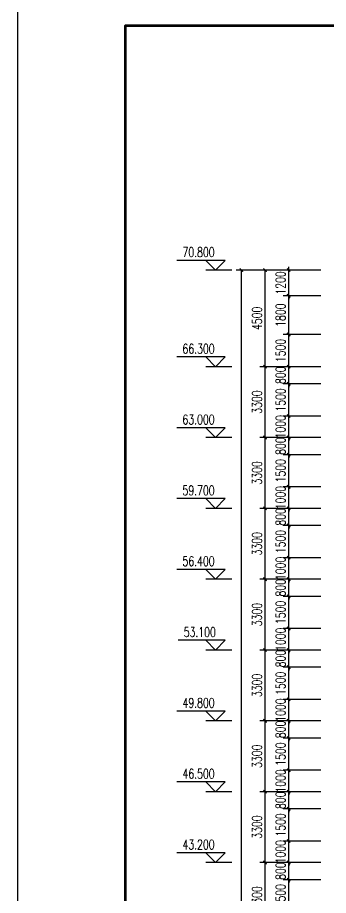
# Model space of a CAD drawing. Extents: x -1 to 1050000, y -900000 to 0.
# Drawn here: x 420000 to 434468, y -103715 to -62817 of the extents above; entities that cross this region are included whole.
import ezdxf

# ---------------------------------------------------------------- set-up
doc = ezdxf.new("R2010")
doc.units = 0
doc.header["$LTSCALE"] = 1000
doc.header["$MEASUREMENT"] = 0
for name, color, linetype in [('DIM_ELEV', 3, 'Continuous'), ('G-ANNO-TTLB-THIN', 151, 'Continuous'), ('PUB_DIM', 3, 'Continuous'), ('PUB_TEXT', 7, 'Continuous')]:
    doc.layers.add(name, color=color, linetype=linetype)
doc.layers.add('G-ANNO-TTLB-WIDE', color=214, linetype='Continuous', lineweight=100)
doc.styles.add('_TCH_DIM', font='SIMPLEX', dxfattribs={"bigfont": 'GBCBIG'})
doc.styles.add('_TCH_DIM_T3', font='SIMPLEX', dxfattribs={"width": 0.705882, "bigfont": 'GBCBIG'})
doc.dimstyles.new('_TCH_ARCH&&100', dxfattribs={"dimtxt": 297.5, "dimasz": 100, "dimexe": 250, "dimexo": 300, "dimgap": 126.25, "dimtad": 1, "dimdec": 0, "dimzin": 0, "dimdsep": 46, "dimtxsty": '_TCH_DIM_T3', "dimblk": 'ARCHTICK', "dimcen": 0.09, "dimclrt": 7, "dimazin": 2, "dimtfac": 1, "dimtdec": 0, "dimtix": 1, "dimtmove": 2, "dimatfit": 3, "dimfxl": 1, "dimtolj": 1, "dimtzin": 0, "dimarcsym": 0})

# ---------------------------------------------------------------- blocks, each defined once
blk = doc.blocks.new('_ArchTick')
at = {"color": 0, "linetype": 'ByBlock', "const_width": 0.4}
blk.add_lwpolyline([(-0.5, -0.5), (0.5, 0.5)], dxfattribs=at)
blk = doc.blocks.new('*D450')
at = {"layer": 'Defpoints', "color": 0, "transparency": 16777216}
for p in [(432618, -102981), (434418, -102981), (434418, -104481)]:
    blk.add_point(p, dxfattribs=at)
at = {"layer": 'PUB_DIM', "color": 0, "lineweight": -2, "transparency": 16777216}
for p, q in [((434118, -102981), (432368, -102981)), ((432618, -104481), (432618, -102981)), ((434118, -104481), (432368, -104481))]:
    blk.add_line(p, q, dxfattribs=at)
at = {"layer": 'PUB_DIM', "color": 0, "lineweight": -2, "transparency": 16777216, "xscale": 150, "yscale": 150, "zscale": 150}
for p, rotation in [((432618, -102981), 90), ((432618, -104481), 270)]:
    blk.add_blockref('_ArchTick', p, dxfattribs=dict(at, rotation=rotation))
at = {"layer": 'PUB_DIM', "color": 7, "transparency": 16777216, "insert": (432243, -103731), "char_height": 450, "attachment_point": 5, "rotation": 90, "style": '_TCH_DIM_T3'}
blk.add_mtext('\\A1;1500', dxfattribs=at)
blk = doc.blocks.new('*D451')
at = {"layer": 'Defpoints', "color": 0, "transparency": 16777216}
for p in [(432618, -102181), (434418, -102181), (434418, -102981)]:
    blk.add_point(p, dxfattribs=at)
at = {"layer": 'PUB_DIM', "color": 0, "lineweight": -2, "transparency": 16777216}
for p, q in [((434118, -102181), (432368, -102181)), ((432618, -102181), (432618, -102031)), ((432618, -102981), (432618, -102181)), ((434118, -102981), (432368, -102981)), ((432618, -102981), (432618, -103131))]:
    blk.add_line(p, q, dxfattribs=at)
at = {"layer": 'PUB_DIM', "color": 0, "lineweight": -2, "transparency": 16777216, "xscale": 150, "yscale": 150, "zscale": 150}
for p, rotation in [((432618, -102181), 270), ((432618, -102981), 90)]:
    blk.add_blockref('_ArchTick', p, dxfattribs=dict(at, rotation=rotation))
at = {"layer": 'PUB_DIM', "color": 7, "transparency": 16777216, "insert": (432243, -102581), "char_height": 450, "attachment_point": 5, "rotation": 90, "style": '_TCH_DIM_T3'}
blk.add_mtext('\\A1;800', dxfattribs=at)
blk = doc.blocks.new('*D452')
at = {"layer": 'Defpoints', "color": 0, "transparency": 16777216}
for p in [(432618, -101181), (434418, -101181), (434418, -102181)]:
    blk.add_point(p, dxfattribs=at)
at = {"layer": 'PUB_DIM', "color": 0, "lineweight": -2, "transparency": 16777216}
for p, q in [((434118, -101181), (432368, -101181)), ((432618, -101181), (432618, -101031)), ((432618, -102181), (432618, -101181)), ((434118, -102181), (432368, -102181)), ((432618, -102181), (432618, -102331))]:
    blk.add_line(p, q, dxfattribs=at)
at = {"layer": 'PUB_DIM', "color": 0, "lineweight": -2, "transparency": 16777216, "xscale": 150, "yscale": 150, "zscale": 150}
for p, rotation in [((432618, -101181), 270), ((432618, -102181), 90)]:
    blk.add_blockref('_ArchTick', p, dxfattribs=dict(at, rotation=rotation))
at = {"layer": 'PUB_DIM', "color": 7, "transparency": 16777216, "insert": (432243, -101681), "char_height": 450, "attachment_point": 5, "rotation": 90, "style": '_TCH_DIM_T3'}
blk.add_mtext('\\A1;1000', dxfattribs=at)
blk = doc.blocks.new('*D453')
at = {"layer": 'Defpoints', "color": 0, "transparency": 16777216}
for p in [(432618, -99681), (434418, -99681), (434418, -101181)]:
    blk.add_point(p, dxfattribs=at)
at = {"layer": 'PUB_DIM', "color": 0, "lineweight": -2, "transparency": 16777216}
for p, q in [((434118, -99681), (432368, -99681)), ((432618, -101181), (432618, -99681)), ((434118, -101181), (432368, -101181))]:
    blk.add_line(p, q, dxfattribs=at)
at = {"layer": 'PUB_DIM', "color": 0, "lineweight": -2, "transparency": 16777216, "xscale": 150, "yscale": 150, "zscale": 150}
for p, rotation in [((432618, -99681), 90), ((432618, -101181), 270)]:
    blk.add_blockref('_ArchTick', p, dxfattribs=dict(at, rotation=rotation))
at = {"layer": 'PUB_DIM', "color": 7, "transparency": 16777216, "insert": (432243, -100431), "char_height": 450, "attachment_point": 5, "rotation": 90, "style": '_TCH_DIM_T3'}
blk.add_mtext('\\A1;1500', dxfattribs=at)
blk = doc.blocks.new('*D454')
at = {"layer": 'Defpoints', "color": 0, "transparency": 16777216}
for p in [(432618, -98881), (434418, -98881), (434418, -99681)]:
    blk.add_point(p, dxfattribs=at)
at = {"layer": 'PUB_DIM', "color": 0, "lineweight": -2, "transparency": 16777216}
for p, q in [((434118, -98881), (432368, -98881)), ((432618, -98881), (432618, -98731)), ((432618, -99681), (432618, -98881)), ((434118, -99681), (432368, -99681)), ((432618, -99681), (432618, -99831))]:
    blk.add_line(p, q, dxfattribs=at)
at = {"layer": 'PUB_DIM', "color": 0, "lineweight": -2, "transparency": 16777216, "xscale": 150, "yscale": 150, "zscale": 150}
for p, rotation in [((432618, -98881), 270), ((432618, -99681), 90)]:
    blk.add_blockref('_ArchTick', p, dxfattribs=dict(at, rotation=rotation))
at = {"layer": 'PUB_DIM', "color": 7, "transparency": 16777216, "insert": (432243, -99281), "char_height": 450, "attachment_point": 5, "rotation": 90, "style": '_TCH_DIM_T3'}
blk.add_mtext('\\A1;800', dxfattribs=at)
blk = doc.blocks.new('*D455')
at = {"layer": 'Defpoints', "color": 0, "transparency": 16777216}
for p in [(432618, -97881), (434418, -97881), (434418, -98881)]:
    blk.add_point(p, dxfattribs=at)
at = {"layer": 'PUB_DIM', "color": 0, "lineweight": -2, "transparency": 16777216}
for p, q in [((432618, -97881), (432618, -97731)), ((434118, -97881), (432368, -97881)), ((432618, -98881), (432618, -97881)), ((434118, -98881), (432368, -98881)), ((432618, -98881), (432618, -99031))]:
    blk.add_line(p, q, dxfattribs=at)
at = {"layer": 'PUB_DIM', "color": 0, "lineweight": -2, "transparency": 16777216, "xscale": 150, "yscale": 150, "zscale": 150}
for p, rotation in [((432618, -97881), 270), ((432618, -98881), 90)]:
    blk.add_blockref('_ArchTick', p, dxfattribs=dict(at, rotation=rotation))
at = {"layer": 'PUB_DIM', "color": 7, "transparency": 16777216, "insert": (432243, -98381), "char_height": 450, "attachment_point": 5, "rotation": 90, "style": '_TCH_DIM_T3'}
blk.add_mtext('\\A1;1000', dxfattribs=at)
blk = doc.blocks.new('*D456')
at = {"layer": 'Defpoints', "color": 0, "transparency": 16777216}
for p in [(432618, -96381), (434418, -96381), (434418, -97881)]:
    blk.add_point(p, dxfattribs=at)
at = {"layer": 'PUB_DIM', "color": 0, "lineweight": -2, "transparency": 16777216}
for p, q in [((434118, -96381), (432368, -96381)), ((432618, -97881), (432618, -96381)), ((434118, -97881), (432368, -97881))]:
    blk.add_line(p, q, dxfattribs=at)
at = {"layer": 'PUB_DIM', "color": 0, "lineweight": -2, "transparency": 16777216, "xscale": 150, "yscale": 150, "zscale": 150}
for p, rotation in [((432618, -96381), 90), ((432618, -97881), 270)]:
    blk.add_blockref('_ArchTick', p, dxfattribs=dict(at, rotation=rotation))
at = {"layer": 'PUB_DIM', "color": 7, "transparency": 16777216, "insert": (432243, -97131), "char_height": 450, "attachment_point": 5, "rotation": 90, "style": '_TCH_DIM_T3'}
blk.add_mtext('\\A1;1500', dxfattribs=at)
blk = doc.blocks.new('*D457')
at = {"layer": 'Defpoints', "color": 0, "transparency": 16777216}
for p in [(432618, -95581), (434418, -95581), (434418, -96381)]:
    blk.add_point(p, dxfattribs=at)
at = {"layer": 'PUB_DIM', "color": 0, "lineweight": -2, "transparency": 16777216}
for p, q in [((434118, -95581), (432368, -95581)), ((432618, -95581), (432618, -95431)), ((432618, -96381), (432618, -95581)), ((434118, -96381), (432368, -96381)), ((432618, -96381), (432618, -96531))]:
    blk.add_line(p, q, dxfattribs=at)
at = {"layer": 'PUB_DIM', "color": 0, "lineweight": -2, "transparency": 16777216, "xscale": 150, "yscale": 150, "zscale": 150}
for p, rotation in [((432618, -95581), 270), ((432618, -96381), 90)]:
    blk.add_blockref('_ArchTick', p, dxfattribs=dict(at, rotation=rotation))
at = {"layer": 'PUB_DIM', "color": 7, "transparency": 16777216, "insert": (432243, -95981), "char_height": 450, "attachment_point": 5, "rotation": 90, "style": '_TCH_DIM_T3'}
blk.add_mtext('\\A1;800', dxfattribs=at)
blk = doc.blocks.new('*D458')
at = {"layer": 'Defpoints', "color": 0, "transparency": 16777216}
for p in [(432618, -94581), (434418, -94581), (434418, -95581)]:
    blk.add_point(p, dxfattribs=at)
at = {"layer": 'PUB_DIM', "color": 0, "lineweight": -2, "transparency": 16777216}
for p, q in [((432618, -94581), (432618, -94431)), ((434118, -94581), (432368, -94581)), ((432618, -95581), (432618, -94581)), ((434118, -95581), (432368, -95581)), ((432618, -95581), (432618, -95731))]:
    blk.add_line(p, q, dxfattribs=at)
at = {"layer": 'PUB_DIM', "color": 0, "lineweight": -2, "transparency": 16777216, "xscale": 150, "yscale": 150, "zscale": 150}
for p, rotation in [((432618, -94581), 270), ((432618, -95581), 90)]:
    blk.add_blockref('_ArchTick', p, dxfattribs=dict(at, rotation=rotation))
at = {"layer": 'PUB_DIM', "color": 7, "transparency": 16777216, "insert": (432243, -95081), "char_height": 450, "attachment_point": 5, "rotation": 90, "style": '_TCH_DIM_T3'}
blk.add_mtext('\\A1;1000', dxfattribs=at)
blk = doc.blocks.new('*D459')
at = {"layer": 'Defpoints', "color": 0, "transparency": 16777216}
for p in [(432618, -93081), (434418, -93081), (434418, -94581)]:
    blk.add_point(p, dxfattribs=at)
at = {"layer": 'PUB_DIM', "color": 0, "lineweight": -2, "transparency": 16777216}
for p, q in [((434118, -93081), (432368, -93081)), ((432618, -94581), (432618, -93081)), ((434118, -94581), (432368, -94581))]:
    blk.add_line(p, q, dxfattribs=at)
at = {"layer": 'PUB_DIM', "color": 0, "lineweight": -2, "transparency": 16777216, "xscale": 150, "yscale": 150, "zscale": 150}
for p, rotation in [((432618, -93081), 90), ((432618, -94581), 270)]:
    blk.add_blockref('_ArchTick', p, dxfattribs=dict(at, rotation=rotation))
at = {"layer": 'PUB_DIM', "color": 7, "transparency": 16777216, "insert": (432243, -93831), "char_height": 450, "attachment_point": 5, "rotation": 90, "style": '_TCH_DIM_T3'}
blk.add_mtext('\\A1;1500', dxfattribs=at)
blk = doc.blocks.new('*D460')
at = {"layer": 'Defpoints', "color": 0, "transparency": 16777216}
for p in [(432618, -92281), (434418, -92281), (434418, -93081)]:
    blk.add_point(p, dxfattribs=at)
at = {"layer": 'PUB_DIM', "color": 0, "lineweight": -2, "transparency": 16777216}
for p, q in [((434118, -92281), (432368, -92281)), ((432618, -92281), (432618, -92131)), ((432618, -93081), (432618, -92281)), ((434118, -93081), (432368, -93081)), ((432618, -93081), (432618, -93231))]:
    blk.add_line(p, q, dxfattribs=at)
at = {"layer": 'PUB_DIM', "color": 0, "lineweight": -2, "transparency": 16777216, "xscale": 150, "yscale": 150, "zscale": 150}
for p, rotation in [((432618, -92281), 270), ((432618, -93081), 90)]:
    blk.add_blockref('_ArchTick', p, dxfattribs=dict(at, rotation=rotation))
at = {"layer": 'PUB_DIM', "color": 7, "transparency": 16777216, "insert": (432243, -92681), "char_height": 450, "attachment_point": 5, "rotation": 90, "style": '_TCH_DIM_T3'}
blk.add_mtext('\\A1;800', dxfattribs=at)
blk = doc.blocks.new('*D461')
at = {"layer": 'Defpoints', "color": 0, "transparency": 16777216}
for p in [(432618, -91281), (434418, -91281), (434418, -92281)]:
    blk.add_point(p, dxfattribs=at)
at = {"layer": 'PUB_DIM', "color": 0, "lineweight": -2, "transparency": 16777216}
for p, q in [((432618, -91281), (432618, -91131)), ((434118, -91281), (432368, -91281)), ((432618, -92281), (432618, -91281)), ((434118, -92281), (432368, -92281)), ((432618, -92281), (432618, -92431))]:
    blk.add_line(p, q, dxfattribs=at)
at = {"layer": 'PUB_DIM', "color": 0, "lineweight": -2, "transparency": 16777216, "xscale": 150, "yscale": 150, "zscale": 150}
for p, rotation in [((432618, -91281), 270), ((432618, -92281), 90)]:
    blk.add_blockref('_ArchTick', p, dxfattribs=dict(at, rotation=rotation))
at = {"layer": 'PUB_DIM', "color": 7, "transparency": 16777216, "insert": (432243, -91781), "char_height": 450, "attachment_point": 5, "rotation": 90, "style": '_TCH_DIM_T3'}
blk.add_mtext('\\A1;1000', dxfattribs=at)
blk = doc.blocks.new('*D462')
at = {"layer": 'Defpoints', "color": 0, "transparency": 16777216}
for p in [(432618, -89781), (434418, -89781), (434418, -91281)]:
    blk.add_point(p, dxfattribs=at)
at = {"layer": 'PUB_DIM', "color": 0, "lineweight": -2, "transparency": 16777216}
for p, q in [((434118, -89781), (432368, -89781)), ((432618, -91281), (432618, -89781)), ((434118, -91281), (432368, -91281))]:
    blk.add_line(p, q, dxfattribs=at)
at = {"layer": 'PUB_DIM', "color": 0, "lineweight": -2, "transparency": 16777216, "xscale": 150, "yscale": 150, "zscale": 150}
for p, rotation in [((432618, -89781), 90), ((432618, -91281), 270)]:
    blk.add_blockref('_ArchTick', p, dxfattribs=dict(at, rotation=rotation))
at = {"layer": 'PUB_DIM', "color": 7, "transparency": 16777216, "insert": (432243, -90531), "char_height": 450, "attachment_point": 5, "rotation": 90, "style": '_TCH_DIM_T3'}
blk.add_mtext('\\A1;1500', dxfattribs=at)
blk = doc.blocks.new('*D463')
at = {"layer": 'Defpoints', "color": 0, "transparency": 16777216}
for p in [(432618, -88981), (434418, -88981), (434418, -89781)]:
    blk.add_point(p, dxfattribs=at)
at = {"layer": 'PUB_DIM', "color": 0, "lineweight": -2, "transparency": 16777216}
for p, q in [((434118, -88981), (432368, -88981)), ((432618, -88981), (432618, -88831)), ((432618, -89781), (432618, -88981)), ((434118, -89781), (432368, -89781)), ((432618, -89781), (432618, -89931))]:
    blk.add_line(p, q, dxfattribs=at)
at = {"layer": 'PUB_DIM', "color": 0, "lineweight": -2, "transparency": 16777216, "xscale": 150, "yscale": 150, "zscale": 150}
for p, rotation in [((432618, -88981), 270), ((432618, -89781), 90)]:
    blk.add_blockref('_ArchTick', p, dxfattribs=dict(at, rotation=rotation))
at = {"layer": 'PUB_DIM', "color": 7, "transparency": 16777216, "insert": (432243, -89381), "char_height": 450, "attachment_point": 5, "rotation": 90, "style": '_TCH_DIM_T3'}
blk.add_mtext('\\A1;800', dxfattribs=at)
blk = doc.blocks.new('*D464')
at = {"layer": 'Defpoints', "color": 0, "transparency": 16777216}
for p in [(432618, -87981), (434418, -87981), (434418, -88981)]:
    blk.add_point(p, dxfattribs=at)
at = {"layer": 'PUB_DIM', "color": 0, "lineweight": -2, "transparency": 16777216}
for p, q in [((432618, -87981), (432618, -87831)), ((434118, -87981), (432368, -87981)), ((432618, -88981), (432618, -87981)), ((434118, -88981), (432368, -88981)), ((432618, -88981), (432618, -89131))]:
    blk.add_line(p, q, dxfattribs=at)
at = {"layer": 'PUB_DIM', "color": 0, "lineweight": -2, "transparency": 16777216, "xscale": 150, "yscale": 150, "zscale": 150}
for p, rotation in [((432618, -87981), 270), ((432618, -88981), 90)]:
    blk.add_blockref('_ArchTick', p, dxfattribs=dict(at, rotation=rotation))
at = {"layer": 'PUB_DIM', "color": 7, "transparency": 16777216, "insert": (432243, -88481), "char_height": 450, "attachment_point": 5, "rotation": 90, "style": '_TCH_DIM_T3'}
blk.add_mtext('\\A1;1000', dxfattribs=at)
blk = doc.blocks.new('*D465')
at = {"layer": 'Defpoints', "color": 0, "transparency": 16777216}
for p in [(432618, -86481), (434418, -86481), (434418, -87981)]:
    blk.add_point(p, dxfattribs=at)
at = {"layer": 'PUB_DIM', "color": 0, "lineweight": -2, "transparency": 16777216}
for p, q in [((434118, -86481), (432368, -86481)), ((432618, -87981), (432618, -86481)), ((434118, -87981), (432368, -87981))]:
    blk.add_line(p, q, dxfattribs=at)
at = {"layer": 'PUB_DIM', "color": 0, "lineweight": -2, "transparency": 16777216, "xscale": 150, "yscale": 150, "zscale": 150}
for p, rotation in [((432618, -86481), 90), ((432618, -87981), 270)]:
    blk.add_blockref('_ArchTick', p, dxfattribs=dict(at, rotation=rotation))
at = {"layer": 'PUB_DIM', "color": 7, "transparency": 16777216, "insert": (432243, -87231), "char_height": 450, "attachment_point": 5, "rotation": 90, "style": '_TCH_DIM_T3'}
blk.add_mtext('\\A1;1500', dxfattribs=at)
blk = doc.blocks.new('*D466')
at = {"layer": 'Defpoints', "color": 0, "transparency": 16777216}
for p in [(432618, -85681), (434418, -85681), (434418, -86481)]:
    blk.add_point(p, dxfattribs=at)
at = {"layer": 'PUB_DIM', "color": 0, "lineweight": -2, "transparency": 16777216}
for p, q in [((434118, -85681), (432368, -85681)), ((432618, -85681), (432618, -85531)), ((432618, -86481), (432618, -85681)), ((434118, -86481), (432368, -86481)), ((432618, -86481), (432618, -86631))]:
    blk.add_line(p, q, dxfattribs=at)
at = {"layer": 'PUB_DIM', "color": 0, "lineweight": -2, "transparency": 16777216, "xscale": 150, "yscale": 150, "zscale": 150}
for p, rotation in [((432618, -85681), 270), ((432618, -86481), 90)]:
    blk.add_blockref('_ArchTick', p, dxfattribs=dict(at, rotation=rotation))
at = {"layer": 'PUB_DIM', "color": 7, "transparency": 16777216, "insert": (432243, -86081), "char_height": 450, "attachment_point": 5, "rotation": 90, "style": '_TCH_DIM_T3'}
blk.add_mtext('\\A1;800', dxfattribs=at)
blk = doc.blocks.new('*D424')
at = {"layer": 'Defpoints', "color": 0, "transparency": 16777216}
for p in [(432618, -84681), (434418, -84681), (434418, -85681)]:
    blk.add_point(p, dxfattribs=at)
at = {"layer": 'PUB_DIM', "color": 0, "lineweight": -2, "transparency": 16777216}
for p, q in [((432618, -84681), (432618, -84531)), ((434118, -84681), (432368, -84681)), ((432618, -85681), (432618, -84681)), ((434118, -85681), (432368, -85681)), ((432618, -85681), (432618, -85831))]:
    blk.add_line(p, q, dxfattribs=at)
at = {"layer": 'PUB_DIM', "color": 0, "lineweight": -2, "transparency": 16777216, "xscale": 150, "yscale": 150, "zscale": 150}
for p, rotation in [((432618, -84681), 270), ((432618, -85681), 90)]:
    blk.add_blockref('_ArchTick', p, dxfattribs=dict(at, rotation=rotation))
at = {"layer": 'PUB_DIM', "color": 7, "transparency": 16777216, "insert": (432243, -85181), "char_height": 450, "attachment_point": 5, "rotation": 90, "style": '_TCH_DIM_T3'}
blk.add_mtext('\\A1;1000', dxfattribs=at)
blk = doc.blocks.new('*D425')
at = {"layer": 'Defpoints', "color": 0, "transparency": 16777216}
for p in [(432618, -83181), (434418, -83181), (434418, -84681)]:
    blk.add_point(p, dxfattribs=at)
at = {"layer": 'PUB_DIM', "color": 0, "lineweight": -2, "transparency": 16777216}
for p, q in [((434118, -83181), (432368, -83181)), ((432618, -84681), (432618, -83181)), ((434118, -84681), (432368, -84681))]:
    blk.add_line(p, q, dxfattribs=at)
at = {"layer": 'PUB_DIM', "color": 0, "lineweight": -2, "transparency": 16777216, "xscale": 150, "yscale": 150, "zscale": 150}
for p, rotation in [((432618, -83181), 90), ((432618, -84681), 270)]:
    blk.add_blockref('_ArchTick', p, dxfattribs=dict(at, rotation=rotation))
at = {"layer": 'PUB_DIM', "color": 7, "transparency": 16777216, "insert": (432243, -83931), "char_height": 450, "attachment_point": 5, "rotation": 90, "style": '_TCH_DIM_T3'}
blk.add_mtext('\\A1;1500', dxfattribs=at)
blk = doc.blocks.new('*D426')
at = {"layer": 'Defpoints', "color": 0, "transparency": 16777216}
for p in [(432618, -82381), (434418, -82381), (434418, -83181)]:
    blk.add_point(p, dxfattribs=at)
at = {"layer": 'PUB_DIM', "color": 0, "lineweight": -2, "transparency": 16777216}
for p, q in [((434118, -82381), (432368, -82381)), ((432618, -82381), (432618, -82231)), ((432618, -83181), (432618, -82381)), ((434118, -83181), (432368, -83181)), ((432618, -83181), (432618, -83331))]:
    blk.add_line(p, q, dxfattribs=at)
at = {"layer": 'PUB_DIM', "color": 0, "lineweight": -2, "transparency": 16777216, "xscale": 150, "yscale": 150, "zscale": 150}
for p, rotation in [((432618, -82381), 270), ((432618, -83181), 90)]:
    blk.add_blockref('_ArchTick', p, dxfattribs=dict(at, rotation=rotation))
at = {"layer": 'PUB_DIM', "color": 7, "transparency": 16777216, "insert": (432243, -82781), "char_height": 450, "attachment_point": 5, "rotation": 90, "style": '_TCH_DIM_T3'}
blk.add_mtext('\\A1;800', dxfattribs=at)
blk = doc.blocks.new('*D427')
at = {"layer": 'Defpoints', "color": 0, "transparency": 16777216}
for p in [(432618, -77581), (434418, -77581), (434418, -79081)]:
    blk.add_point(p, dxfattribs=at)
at = {"layer": 'PUB_DIM', "color": 0, "lineweight": -2, "transparency": 16777216}
for p, q in [((434118, -77581), (432368, -77581)), ((432618, -79081), (432618, -77581)), ((434118, -79081), (432368, -79081))]:
    blk.add_line(p, q, dxfattribs=at)
at = {"layer": 'PUB_DIM', "color": 0, "lineweight": -2, "transparency": 16777216, "xscale": 150, "yscale": 150, "zscale": 150}
for p, rotation in [((432618, -77581), 90), ((432618, -79081), 270)]:
    blk.add_blockref('_ArchTick', p, dxfattribs=dict(at, rotation=rotation))
at = {"layer": 'PUB_DIM', "color": 7, "transparency": 16777216, "insert": (432243, -78331), "char_height": 450, "attachment_point": 5, "rotation": 90, "style": '_TCH_DIM_T3'}
blk.add_mtext('\\A1;1500', dxfattribs=at)
blk = doc.blocks.new('*D428')
at = {"layer": 'Defpoints', "color": 0, "transparency": 16777216}
for p in [(432618, -75781), (434418, -75781), (434418, -77581)]:
    blk.add_point(p, dxfattribs=at)
at = {"layer": 'PUB_DIM', "color": 0, "lineweight": -2, "transparency": 16777216}
for p, q in [((434118, -75781), (432368, -75781)), ((432618, -77581), (432618, -75781)), ((434118, -77581), (432368, -77581))]:
    blk.add_line(p, q, dxfattribs=at)
at = {"layer": 'PUB_DIM', "color": 0, "lineweight": -2, "transparency": 16777216, "xscale": 150, "yscale": 150, "zscale": 150}
for p, rotation in [((432618, -75781), 90), ((432618, -77581), 270)]:
    blk.add_blockref('_ArchTick', p, dxfattribs=dict(at, rotation=rotation))
at = {"layer": 'PUB_DIM', "color": 7, "transparency": 16777216, "insert": (432243, -76681), "char_height": 450, "attachment_point": 5, "rotation": 90, "style": '_TCH_DIM_T3'}
blk.add_mtext('\\A1;1800', dxfattribs=at)
blk = doc.blocks.new('*D429')
at = {"layer": 'Defpoints', "color": 0, "transparency": 16777216}
for p in [(432618, -74581), (434418, -74581), (434418, -75781)]:
    blk.add_point(p, dxfattribs=at)
at = {"layer": 'PUB_DIM', "color": 0, "lineweight": -2, "transparency": 16777216}
for p, q in [((432618, -74581), (432618, -74431)), ((434118, -74581), (432368, -74581)), ((432618, -75781), (432618, -74581)), ((434118, -75781), (432368, -75781)), ((432618, -75781), (432618, -75931))]:
    blk.add_line(p, q, dxfattribs=at)
at = {"layer": 'PUB_DIM', "color": 0, "lineweight": -2, "transparency": 16777216, "xscale": 150, "yscale": 150, "zscale": 150}
for p, rotation in [((432618, -74581), 270), ((432618, -75781), 90)]:
    blk.add_blockref('_ArchTick', p, dxfattribs=dict(at, rotation=rotation))
at = {"layer": 'PUB_DIM', "color": 7, "transparency": 16777216, "insert": (432243, -75181), "char_height": 450, "attachment_point": 5, "rotation": 90, "style": '_TCH_DIM_T3'}
blk.add_mtext('\\A1;1200', dxfattribs=at)
blk = doc.blocks.new('*D430')
at = {"layer": 'Defpoints', "color": 0, "transparency": 16777216}
for p in [(431518, -74581), (434018, -74581), (434018, -79081)]:
    blk.add_point(p, dxfattribs=at)
at = {"layer": 'PUB_DIM', "color": 0, "lineweight": -2, "transparency": 16777216}
for p, q in [((433718, -74581), (431268, -74581)), ((431518, -79081), (431518, -74581)), ((433718, -79081), (431268, -79081))]:
    blk.add_line(p, q, dxfattribs=at)
at = {"layer": 'PUB_DIM', "color": 0, "lineweight": -2, "transparency": 16777216, "xscale": 150, "yscale": 150, "zscale": 150}
for p, rotation in [((431518, -74581), 90), ((431518, -79081), 270)]:
    blk.add_blockref('_ArchTick', p, dxfattribs=dict(at, rotation=rotation))
at = {"layer": 'PUB_DIM', "color": 7, "transparency": 16777216, "insert": (431143, -76831), "char_height": 450, "attachment_point": 5, "rotation": 90, "style": '_TCH_DIM_T3'}
blk.add_mtext('\\A1;4500', dxfattribs=at)
blk = doc.blocks.new('*D431')
at = {"layer": 'Defpoints', "color": 0, "transparency": 16777216}
for p in [(431518, -82381), (434018, -82381), (434018, -85681)]:
    blk.add_point(p, dxfattribs=at)
at = {"layer": 'PUB_DIM', "color": 0, "lineweight": -2, "transparency": 16777216}
for p, q in [((433718, -82381), (431268, -82381)), ((431518, -85681), (431518, -82381)), ((433718, -85681), (431268, -85681))]:
    blk.add_line(p, q, dxfattribs=at)
at = {"layer": 'PUB_DIM', "color": 0, "lineweight": -2, "transparency": 16777216, "xscale": 150, "yscale": 150, "zscale": 150}
for p, rotation in [((431518, -82381), 90), ((431518, -85681), 270)]:
    blk.add_blockref('_ArchTick', p, dxfattribs=dict(at, rotation=rotation))
at = {"layer": 'PUB_DIM', "color": 7, "transparency": 16777216, "insert": (431143, -84031), "char_height": 450, "attachment_point": 5, "rotation": 90, "style": '_TCH_DIM_T3'}
blk.add_mtext('\\A1;3300', dxfattribs=at)
blk = doc.blocks.new('*D432')
at = {"layer": 'Defpoints', "color": 0, "transparency": 16777216}
for p in [(431518, -85681), (434018, -85681), (434018, -88981)]:
    blk.add_point(p, dxfattribs=at)
at = {"layer": 'PUB_DIM', "color": 0, "lineweight": -2, "transparency": 16777216}
for p, q in [((433718, -85681), (431268, -85681)), ((431518, -88981), (431518, -85681)), ((433718, -88981), (431268, -88981))]:
    blk.add_line(p, q, dxfattribs=at)
at = {"layer": 'PUB_DIM', "color": 0, "lineweight": -2, "transparency": 16777216, "xscale": 150, "yscale": 150, "zscale": 150}
for p, rotation in [((431518, -85681), 90), ((431518, -88981), 270)]:
    blk.add_blockref('_ArchTick', p, dxfattribs=dict(at, rotation=rotation))
at = {"layer": 'PUB_DIM', "color": 7, "transparency": 16777216, "insert": (431143, -87331), "char_height": 450, "attachment_point": 5, "rotation": 90, "style": '_TCH_DIM_T3'}
blk.add_mtext('\\A1;3300', dxfattribs=at)
blk = doc.blocks.new('*D488')
at = {"layer": 'Defpoints', "color": 0, "transparency": 16777216}
for p in [(431518, -88981), (434018, -88981), (434018, -92281)]:
    blk.add_point(p, dxfattribs=at)
at = {"layer": 'PUB_DIM', "color": 0, "lineweight": -2, "transparency": 16777216}
for p, q in [((433718, -88981), (431268, -88981)), ((431518, -92281), (431518, -88981)), ((433718, -92281), (431268, -92281))]:
    blk.add_line(p, q, dxfattribs=at)
at = {"layer": 'PUB_DIM', "color": 0, "lineweight": -2, "transparency": 16777216, "xscale": 150, "yscale": 150, "zscale": 150}
for p, rotation in [((431518, -88981), 90), ((431518, -92281), 270)]:
    blk.add_blockref('_ArchTick', p, dxfattribs=dict(at, rotation=rotation))
at = {"layer": 'PUB_DIM', "color": 7, "transparency": 16777216, "insert": (431143, -90631), "char_height": 450, "attachment_point": 5, "rotation": 90, "style": '_TCH_DIM_T3'}
blk.add_mtext('\\A1;3300', dxfattribs=at)
blk = doc.blocks.new('*D489')
at = {"layer": 'Defpoints', "color": 0, "transparency": 16777216}
for p in [(431518, -92281), (434018, -92281), (434018, -95581)]:
    blk.add_point(p, dxfattribs=at)
at = {"layer": 'PUB_DIM', "color": 0, "lineweight": -2, "transparency": 16777216}
for p, q in [((433718, -92281), (431268, -92281)), ((431518, -95581), (431518, -92281)), ((433718, -95581), (431268, -95581))]:
    blk.add_line(p, q, dxfattribs=at)
at = {"layer": 'PUB_DIM', "color": 0, "lineweight": -2, "transparency": 16777216, "xscale": 150, "yscale": 150, "zscale": 150}
for p, rotation in [((431518, -92281), 90), ((431518, -95581), 270)]:
    blk.add_blockref('_ArchTick', p, dxfattribs=dict(at, rotation=rotation))
at = {"layer": 'PUB_DIM', "color": 7, "transparency": 16777216, "insert": (431143, -93931), "char_height": 450, "attachment_point": 5, "rotation": 90, "style": '_TCH_DIM_T3'}
blk.add_mtext('\\A1;3300', dxfattribs=at)
blk = doc.blocks.new('*D490')
at = {"layer": 'Defpoints', "color": 0, "transparency": 16777216}
for p in [(431518, -95581), (434018, -95581), (434018, -98881)]:
    blk.add_point(p, dxfattribs=at)
at = {"layer": 'PUB_DIM', "color": 0, "lineweight": -2, "transparency": 16777216}
for p, q in [((433718, -95581), (431268, -95581)), ((431518, -98881), (431518, -95581)), ((433718, -98881), (431268, -98881))]:
    blk.add_line(p, q, dxfattribs=at)
at = {"layer": 'PUB_DIM', "color": 0, "lineweight": -2, "transparency": 16777216, "xscale": 150, "yscale": 150, "zscale": 150}
for p, rotation in [((431518, -95581), 90), ((431518, -98881), 270)]:
    blk.add_blockref('_ArchTick', p, dxfattribs=dict(at, rotation=rotation))
at = {"layer": 'PUB_DIM', "color": 7, "transparency": 16777216, "insert": (431143, -97231), "char_height": 450, "attachment_point": 5, "rotation": 90, "style": '_TCH_DIM_T3'}
blk.add_mtext('\\A1;3300', dxfattribs=at)
blk = doc.blocks.new('*D491')
at = {"layer": 'Defpoints', "color": 0, "transparency": 16777216}
for p in [(431518, -98881), (434018, -98881), (434018, -102181)]:
    blk.add_point(p, dxfattribs=at)
at = {"layer": 'PUB_DIM', "color": 0, "lineweight": -2, "transparency": 16777216}
for p, q in [((433718, -98881), (431268, -98881)), ((431518, -102181), (431518, -98881)), ((433718, -102181), (431268, -102181))]:
    blk.add_line(p, q, dxfattribs=at)
at = {"layer": 'PUB_DIM', "color": 0, "lineweight": -2, "transparency": 16777216, "xscale": 150, "yscale": 150, "zscale": 150}
for p, rotation in [((431518, -98881), 90), ((431518, -102181), 270)]:
    blk.add_blockref('_ArchTick', p, dxfattribs=dict(at, rotation=rotation))
at = {"layer": 'PUB_DIM', "color": 7, "transparency": 16777216, "insert": (431143, -100531), "char_height": 450, "attachment_point": 5, "rotation": 90, "style": '_TCH_DIM_T3'}
blk.add_mtext('\\A1;3300', dxfattribs=at)
blk = doc.blocks.new('*D492')
at = {"layer": 'Defpoints', "color": 0, "transparency": 16777216}
for p in [(431518, -102181), (434018, -102181), (434018, -105481)]:
    blk.add_point(p, dxfattribs=at)
at = {"layer": 'PUB_DIM', "color": 0, "lineweight": -2, "transparency": 16777216}
for p, q in [((433718, -102181), (431268, -102181)), ((431518, -105481), (431518, -102181)), ((433718, -105481), (431268, -105481))]:
    blk.add_line(p, q, dxfattribs=at)
at = {"layer": 'PUB_DIM', "color": 0, "lineweight": -2, "transparency": 16777216, "xscale": 150, "yscale": 150, "zscale": 150}
for p, rotation in [((431518, -102181), 90), ((431518, -105481), 270)]:
    blk.add_blockref('_ArchTick', p, dxfattribs=dict(at, rotation=rotation))
at = {"layer": 'PUB_DIM', "color": 7, "transparency": 16777216, "insert": (431143, -103831), "char_height": 450, "attachment_point": 5, "rotation": 90, "style": '_TCH_DIM_T3'}
blk.add_mtext('\\A1;3300', dxfattribs=at)
blk = doc.blocks.new('*D477')
at = {"layer": 'Defpoints', "color": 0, "transparency": 16777216}
for p in [(430418, -74581), (433618, -74581), (433618, -145831)]:
    blk.add_point(p, dxfattribs=at)
at = {"layer": 'PUB_DIM', "color": 0, "lineweight": -2, "transparency": 16777216}
for p, q in [((433318, -74581), (430168, -74581)), ((430418, -145831), (430418, -74581)), ((433318, -145831), (430168, -145831))]:
    blk.add_line(p, q, dxfattribs=at)
at = {"layer": 'PUB_DIM', "color": 0, "lineweight": -2, "transparency": 16777216, "xscale": 150, "yscale": 150, "zscale": 150}
for p, rotation in [((430418, -74581), 90), ((430418, -145831), 270)]:
    blk.add_blockref('_ArchTick', p, dxfattribs=dict(at, rotation=rotation))
at = {"layer": 'PUB_DIM', "color": 7, "transparency": 16777216, "insert": (430043, -110206), "char_height": 450, "attachment_point": 5, "rotation": 90, "style": '_TCH_DIM_T3'}
blk.add_mtext('\\A1;71250', dxfattribs=at)
blk = doc.blocks.new('*D497')
at = {"layer": 'Defpoints', "color": 0, "transparency": 16777216}
for p in [(432618, -81381), (434418, -81381), (434418, -82381)]:
    blk.add_point(p, dxfattribs=at)
at = {"layer": 'PUB_DIM', "color": 0, "lineweight": -2, "transparency": 16777216}
for p, q in [((434118, -81381), (432368, -81381)), ((432618, -81381), (432618, -81231)), ((432618, -82381), (432618, -81381)), ((434118, -82381), (432368, -82381)), ((432618, -82381), (432618, -82531))]:
    blk.add_line(p, q, dxfattribs=at)
at = {"layer": 'PUB_DIM', "color": 0, "lineweight": -2, "transparency": 16777216, "xscale": 150, "yscale": 150, "zscale": 150}
for p, rotation in [((432618, -81381), 270), ((432618, -82381), 90)]:
    blk.add_blockref('_ArchTick', p, dxfattribs=dict(at, rotation=rotation))
at = {"layer": 'PUB_DIM', "color": 7, "transparency": 16777216, "insert": (432243, -81881), "char_height": 450, "attachment_point": 5, "rotation": 90, "style": '_TCH_DIM_T3'}
blk.add_mtext('\\A1;1000', dxfattribs=at)
blk = doc.blocks.new('*D498')
at = {"layer": 'Defpoints', "color": 0, "transparency": 16777216}
for p in [(432618, -79881), (434418, -79881), (434418, -81381)]:
    blk.add_point(p, dxfattribs=at)
at = {"layer": 'PUB_DIM', "color": 0, "lineweight": -2, "transparency": 16777216}
for p, q in [((434118, -79881), (432368, -79881)), ((432618, -81381), (432618, -79881)), ((434118, -81381), (432368, -81381))]:
    blk.add_line(p, q, dxfattribs=at)
at = {"layer": 'PUB_DIM', "color": 0, "lineweight": -2, "transparency": 16777216, "xscale": 150, "yscale": 150, "zscale": 150}
for p, rotation in [((432618, -79881), 90), ((432618, -81381), 270)]:
    blk.add_blockref('_ArchTick', p, dxfattribs=dict(at, rotation=rotation))
at = {"layer": 'PUB_DIM', "color": 7, "transparency": 16777216, "insert": (432243, -80631), "char_height": 450, "attachment_point": 5, "rotation": 90, "style": '_TCH_DIM_T3'}
blk.add_mtext('\\A1;1500', dxfattribs=at)
blk = doc.blocks.new('*D499')
at = {"layer": 'Defpoints', "color": 0, "transparency": 16777216}
for p in [(431518, -79081), (434018, -79081), (434018, -82381)]:
    blk.add_point(p, dxfattribs=at)
at = {"layer": 'PUB_DIM', "color": 0, "lineweight": -2, "transparency": 16777216}
for p, q in [((433718, -79081), (431268, -79081)), ((431518, -82381), (431518, -79081)), ((433718, -82381), (431268, -82381))]:
    blk.add_line(p, q, dxfattribs=at)
at = {"layer": 'PUB_DIM', "color": 0, "lineweight": -2, "transparency": 16777216, "xscale": 150, "yscale": 150, "zscale": 150}
for p, rotation in [((431518, -79081), 90), ((431518, -82381), 270)]:
    blk.add_blockref('_ArchTick', p, dxfattribs=dict(at, rotation=rotation))
at = {"layer": 'PUB_DIM', "color": 7, "transparency": 16777216, "insert": (431143, -80731), "char_height": 450, "attachment_point": 5, "rotation": 90, "style": '_TCH_DIM_T3'}
blk.add_mtext('\\A1;3300', dxfattribs=at)
blk = doc.blocks.new('*D500')
at = {"layer": 'Defpoints', "color": 0, "transparency": 16777216}
for p in [(432618, -79081), (434418, -79081), (434418, -79881)]:
    blk.add_point(p, dxfattribs=at)
at = {"layer": 'PUB_DIM', "color": 0, "lineweight": -2, "transparency": 16777216}
for p, q in [((432618, -79081), (432618, -78931)), ((434118, -79081), (432368, -79081)), ((432618, -79881), (432618, -79081)), ((434118, -79881), (432368, -79881)), ((432618, -79881), (432618, -80031))]:
    blk.add_line(p, q, dxfattribs=at)
at = {"layer": 'PUB_DIM', "color": 0, "lineweight": -2, "transparency": 16777216, "xscale": 150, "yscale": 150, "zscale": 150}
for p, rotation in [((432618, -79081), 270), ((432618, -79881), 90)]:
    blk.add_blockref('_ArchTick', p, dxfattribs=dict(at, rotation=rotation))
at = {"layer": 'PUB_DIM', "color": 7, "transparency": 16777216, "insert": (432243, -79481), "char_height": 450, "attachment_point": 5, "rotation": 90, "style": '_TCH_DIM_T3'}
blk.add_mtext('\\A1;800', dxfattribs=at)

msp = doc.modelspace()

# ---------------------------------------------------------------- linework, layer by layer
msp.add_line((420000, 0), (420000, -900000))
at = {"layer": 'DIM_ELEV'}
for p, q in [((429666.11, -74127.83), (427407.05, -74127.83)), ((429213.09, -74580.85), (428760.07, -74127.83)), ((429213.09, -74580.85), (429666.11, -74127.83)), ((429968.13, -74580.85), (428760.07, -74580.85)), ((429666.11, -78627.83), (427407.05, -78627.83)), ((429213.09, -79080.85), (428760.07, -78627.83)), ((429213.09, -79080.85), (429666.11, -78627.83)), ((429968.13, -79080.85), (428760.07, -79080.85)), ((429666.11, -81927.83), (427407.05, -81927.83)), ((429213.09, -82380.85), (428760.07, -81927.83)), ((429213.09, -82380.85), (429666.11, -81927.83)), ((429968.13, -82380.85), (428760.07, -82380.85)), ((429666.11, -85227.83), (427407.05, -85227.83)), ((429213.09, -85680.85), (428760.07, -85227.83)), ((429213.09, -85680.85), (429666.11, -85227.83)), ((429968.13, -85680.85), (428760.07, -85680.85)), ((429666.11, -88527.83), (427407.05, -88527.83)), ((429213.09, -88980.85), (428760.07, -88527.83)), ((429213.09, -88980.85), (429666.11, -88527.83)), ((429968.13, -88980.85), (428760.07, -88980.85)), ((429666.11, -91827.83), (427476.52, -91827.83)), ((429213.09, -92280.85), (428760.07, -91827.83)), ((429213.09, -92280.85), (429666.11, -91827.83)), ((429968.13, -92280.85), (428760.07, -92280.85)), ((429666.11, -95127.83), (427407.05, -95127.83)), ((429213.09, -95580.85), (428760.07, -95127.83)), ((429213.09, -95580.85), (429666.11, -95127.83)), ((429968.13, -95580.85), (428760.07, -95580.85)), ((429666.11, -98427.83), (427407.05, -98427.83)), ((429213.09, -98880.85), (428760.07, -98427.83)), ((429213.09, -98880.85), (429666.11, -98427.83)), ((429968.13, -98880.85), (428760.07, -98880.85)), ((429666.11, -101727.83), (427407.05, -101727.83)), ((429213.09, -102180.85), (428760.07, -101727.83)), ((429213.09, -102180.85), (429666.11, -101727.83)), ((429968.13, -102180.85), (428760.07, -102180.85))]:
    msp.add_line(p, q, dxfattribs=at)
at = {"layer": 'G-ANNO-TTLB-THIN'}
msp.add_lwpolyline([(420000, -180000), (588200, -180000), (588200, -61200), (420000, -61200)], close=True, dxfattribs=at)
at = {"layer": 'G-ANNO-TTLB-WIDE'}
msp.add_lwpolyline([(586200, -63200), (425000, -63200), (425000, -178000), (586200, -178000)], close=True, dxfattribs=at)

# ---------------------------------------------------------------- texts
at = {"layer": 'PUB_TEXT', "style": '_TCH_DIM', "width": 0.705882}
for s, p in [('70.800', (427675.85, -73969.27)), ('66.300', (427675.85, -78469.27)), ('63.000', (427675.85, -81769.27)), ('59.700', (427675.85, -85069.27)), ('56.400', (427675.85, -88369.27)), ('53.100', (427733.23, -91669.27)), ('49.800', (427675.85, -94969.27)), ('46.500', (427675.85, -98269.27)), ('43.200', (427675.85, -101569.27))]:
    msp.add_text(s, height=449.245, dxfattribs=at).set_placement(p)

# ---------------------------------------------------------------- dimensions: what is measured, and where the dimension line sits
at = {"layer": 'PUB_DIM'}
for p1, p2, distance, picture, middle in [((434418.13, -75780.85), (434418.13, -74580.85), 1800, '*D429', (432243.13, -75180.85)), ((433618.13, -145830.85), (433618.13, -74580.85), 3200, '*D477', (430043.13, -110205.85)), ((434018.13, -79080.85), (434018.13, -74580.85), 2500, '*D430', (431143.13, -76830.85)), ((434418.13, -77580.85), (434418.13, -75780.85), 1800, '*D428', (432243.13, -76680.85)), ((434418.13, -79080.85), (434418.13, -77580.85), 1800, '*D427', (432243.13, -78330.85)), ((434418.13, -79880.85), (434418.13, -79080.85), 1800, '*D500', (432243.13, -79480.85)), ((434018.13, -82380.85), (434018.13, -79080.85), 2500, '*D499', (431143.13, -80730.85)), ((434418.13, -81380.85), (434418.13, -79880.85), 1800, '*D498', (432243.13, -80630.85)), ((434418.13, -82380.85), (434418.13, -81380.85), 1800, '*D497', (432243.13, -81880.85)), ((434018.13, -85680.85), (434018.13, -82380.85), 2500, '*D431', (431143.13, -84030.85)), ((434418.13, -83180.85), (434418.13, -82380.85), 1800, '*D426', (432243.13, -82780.85)), ((434418.13, -84680.85), (434418.13, -83180.85), 1800, '*D425', (432243.13, -83930.85)), ((434418.13, -85680.85), (434418.13, -84680.85), 1800, '*D424', (432243.13, -85180.85)), ((434018.13, -88980.85), (434018.13, -85680.85), 2500, '*D432', (431143.13, -87330.85)), ((434418.13, -86480.85), (434418.13, -85680.85), 1800, '*D466', (432243.13, -86080.85)), ((434418.13, -87980.85), (434418.13, -86480.85), 1800, '*D465', (432243.13, -87230.85)), ((434418.13, -88980.85), (434418.13, -87980.85), 1800, '*D464', (432243.13, -88480.85)), ((434018.13, -92280.85), (434018.13, -88980.85), 2500, '*D488', (431143.13, -90630.85)), ((434418.13, -89780.85), (434418.13, -88980.85), 1800, '*D463', (432243.13, -89380.85)), ((434418.13, -91280.85), (434418.13, -89780.85), 1800, '*D462', (432243.13, -90530.85)), ((434418.13, -92280.85), (434418.13, -91280.85), 1800, '*D461', (432243.13, -91780.85)), ((434018.13, -95580.85), (434018.13, -92280.85), 2500, '*D489', (431143.13, -93930.85)), ((434418.13, -93080.85), (434418.13, -92280.85), 1800, '*D460', (432243.13, -92680.85)), ((434418.13, -94580.85), (434418.13, -93080.85), 1800, '*D459', (432243.13, -93830.85)), ((434418.13, -95580.85), (434418.13, -94580.85), 1800, '*D458', (432243.13, -95080.85)), ((434018.13, -98880.85), (434018.13, -95580.85), 2500, '*D490', (431143.13, -97230.85)), ((434418.13, -96380.85), (434418.13, -95580.85), 1800, '*D457', (432243.13, -95980.85)), ((434418.13, -97880.85), (434418.13, -96380.85), 1800, '*D456', (432243.13, -97130.85)), ((434418.13, -98880.85), (434418.13, -97880.85), 1800, '*D455', (432243.13, -98380.85)), ((434018.13, -102180.85), (434018.13, -98880.85), 2500, '*D491', (431143.13, -100530.85)), ((434418.13, -99680.85), (434418.13, -98880.85), 1800, '*D454', (432243.13, -99280.85)), ((434418.13, -101180.85), (434418.13, -99680.85), 1800, '*D453', (432243.13, -100430.85)), ((434418.13, -102180.85), (434418.13, -101180.85), 1800, '*D452', (432243.13, -101680.85)), ((434018.13, -105480.85), (434018.13, -102180.85), 2500, '*D492', (431143.13, -103830.85)), ((434418.13, -102980.85), (434418.13, -102180.85), 1800, '*D451', (432243.13, -102580.85)), ((434418.13, -104480.85), (434418.13, -102980.85), 1800, '*D450', (432243.13, -103730.85))]:
    dim = msp.add_aligned_dim(p1=p1, p2=p2, distance=distance, dimstyle='_TCH_ARCH&&100', override={"dimtxt": 450, "dimasz": 150, "dimgap": 150}, dxfattribs=at)
    dim.commit()
    dim.dimension.update_dxf_attribs({"geometry": picture, "text_midpoint": middle})

doc.saveas('drawing.dxf')
